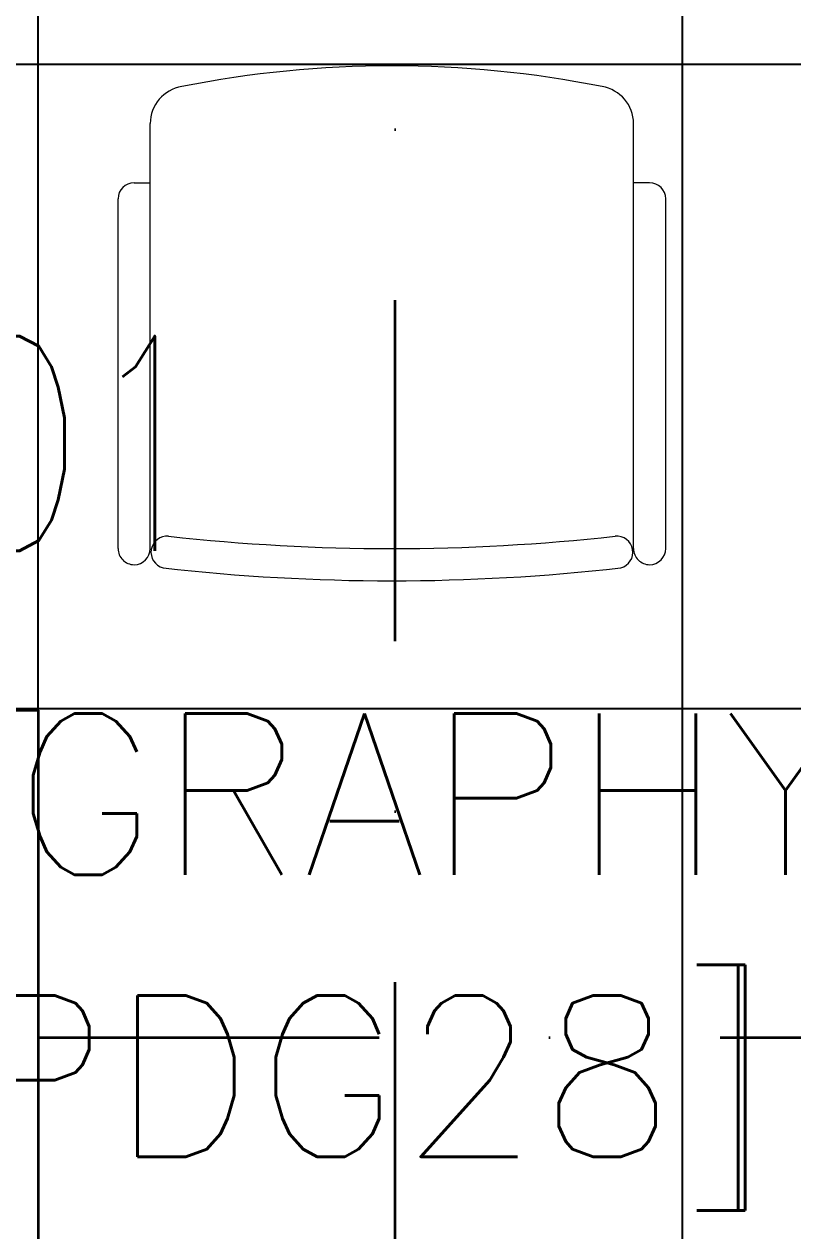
# Model space of a CAD drawing. Header units: inches. Extents: x -12418 to 183584, y -29325 to 19878.
# Drawn here: x 32987 to 33703, y -9486 to -8363 of the extents above; entities that cross this region are included whole.
import ezdxf
from ezdxf.enums import TextEntityAlignment as Align

# ---------------------------------------------------------------- set-up
doc = ezdxf.new("R2010")
doc.units = ezdxf.units.IN
doc.header["$LTSCALE"] = 25
doc.header["$MEASUREMENT"] = 0
doc.linetypes.add('DASHDOT', pattern=[25.4, 12.7, -6.35, 0, -6.35])
doc.layers.get('0').update_dxf_attribs({"color": 8})
for name, color, linetype, lineweight in [('00-Ground Floor$0$72_EGR_BASE_TEXT', 252, 'Continuous', 5), ('00-Ground Floor$0$LOADING', 253, 'Continuous', 5), ('E-LITE-CIRC-NUMB', 6, 'Continuous', 25), ('E-LITE-CLNG', 150, 'Continuous', 35), ('E-LITE-CLNG-CNDT', 6, 'DASHDOT', 35), ('E-LITE-CTRL', 6, 'Continuous', 25), ('E-LITE-IDEN', 6, 'Continuous', 25)]:
    doc.layers.add(name, color=color, linetype=linetype, lineweight=lineweight)
doc.layers.add('00-Ground Floor$0$False Ceiling', color=251, linetype='Continuous')
doc.styles.add('00-Ground Floor$0$SIMPLEX', font='SIMPLEX.shx', dxfattribs={"height": 150})
doc.styles.add('DC_Simplex', font='SIMPLEX.shx', dxfattribs={"width": 0.7})

# ---------------------------------------------------------------- blocks, each defined once
blk = doc.blocks.new('00-Ground Floor$0$GF21016-P')
at = {"layer": '00-Ground Floor$0$LOADING', "extrusion": (-1.24384e-09, -1.20261e-09, -1)}
for p, q in [((0.0128, 0.0179), (0.0128, 0.4136)), ((0.4628, 0.0179), (0.4628, 0.4136)), ((-0.0022, 0.3585), (0.0128, 0.3585)), ((0.4778, 0.3585), (0.4628, 0.3585)), ((-0.0172, 0.0179), (-0.0172, 0.3435)), ((0.4928, 0.0179), (0.4928, 0.3435)), ((0.4778, 0.0029), (0.4778, 0.0029))]:
    blk.add_line(p, q, dxfattribs=at)
for centre, radius, start, end in [((-0.2378, -0.5362), 1.0036, 78.7568, 101.2432), ((-0.0478, 0.4136), 0.035, 0, 80.6557), ((-0.4278, 0.4136), 0.035, 99.3443, 180), ((0.0022, 0.3435), 0.015, 0, 90), ((-0.4778, 0.3435), 0.015, 90, 180), ((-0.0284, 0.0145), 0.015, 284.3864, 95.5209), ((-0.2378, 1.8928), 1.8749, 263.6341, 276.3659), ((-0.4471, 0.0145), 0.015, 84.4791, 255.6136), ((0.0022, 0.0179), 0.015, 270, 0), ((0.0022, 0.0179), 0.015, 180, 270), ((-0.4778, 0.0179), 0.015, 270, 0), ((-0.4778, 0.0179), 0.015, 180, 270), ((-0.2378, 1.8734), 1.8855, 263.5119, 276.4881)]:
    blk.add_arc(centre, radius, start, end, dxfattribs=at)
blk = doc.blocks.new('00-Ground Floor$0$A$Ce9e1c4c3')
at = {"layer": '00-Ground Floor$0$False Ceiling', "color": 254, "linetype": 'Continuous'}
for p, q in [((-67000, -10217.4), (-67000, -7067.4)), ((-66400, -10217.4), (-66400, -7067.4)), ((-68550.5, -8400), (-64050.5, -8400)), ((-68550.5, -9000), (-64050.5, -9000))]:
    blk.add_line(p, q, dxfattribs=at)
blk = doc.blocks.new('00-Ground Floor')
at = {"layer": '00-Ground Floor$0$False Ceiling', "color": 254}
blk.add_blockref('00-Ground Floor$0$A$Ce9e1c4c3', (100000, 0), dxfattribs=at)
at = {"layer": '00-Ground Floor$0$LOADING', "color": 1, "extrusion": (-2.67576e-11, 2.24019e-05, 1), "xscale": -1000.000000000002, "yscale": 1000.000000000002, "zscale": -1000.000000000002, "rotation": 2.511235315694194e-05}
blk.add_blockref('00-Ground Floor$0$GF21016-P', (33567.2, -8868.9, -0.2), dxfattribs=at)
at = {"layer": '00-Ground Floor$0$72_EGR_BASE_TEXT', "char_height": 150, "attachment_point": 2, "style": '00-Ground Floor$0$SIMPLEX'}
for s, insert in [('ECHOCARDIOGRAPHY ULTRASOUND ', (33435.7, -9004.7)), ('[OPDG28]', (33192.3, -9267.3, 0))]:
    blk.add_mtext(s, dxfattribs=dict(at, insert=insert))
blk = doc.blocks.new('*U14')
blk.add_lwpolyline([(-300, 300), (-300, -300), (300, -300), (300, 300)], close=True)
blk.add_circle((0, 0), 45)
at = {"layer": 'E-LITE-CIRC-NUMB', "style": 'DC_Simplex', "width": 0.7, "flags": 8}
blk.add_attdef('CIRCUIT', text='', height=200, rotation=0, dxfattribs=at).set_placement((-473.9, 300), align=Align.RIGHT)
at = {"layer": 'E-LITE-CTRL', "style": 'DC_Simplex', "width": 0.7, "flags": 8}
blk.add_attdef('CONTROL', (1118.9, -935), '', height=200, rotation=360, dxfattribs=at)
at = {"layer": 'E-LITE-IDEN', "style": 'DC_Simplex', "width": 0.7, "flags": 8}
blk.add_attdef('TYPE', (-114.6, 448.6), '', height=200, rotation=360, dxfattribs=at)

msp = doc.modelspace()

# ---------------------------------------------------------------- linework, layer by layer
at = {"layer": 'E-LITE-CLNG-CNDT', "color": 1}
msp.add_lwpolyline([(34800, -11101.6), (34498.4, -10927.5, 0.131652), (34460.9, -10917.4), (33407.4, -10917.4, -0.414214), (33332.4, -10842.4), (33332.4, -7576.6, 0.414214), (33257.4, -7501.6), (33000, -7501.6)], format="xyb", dxfattribs=at)
at = {"layer": 'E-LITE-CLNG-CNDT'}
msp.add_lwpolyline([(33000, -9306.3), (34800, -9306.3)], dxfattribs=at)

# ---------------------------------------------------------------- block references
at = {"layer": 'E-LITE-CLNG'}
ref = msp.add_blockref('*U14', (32700, -9301.6), dxfattribs=dict(at, xscale=-1))
ref.add_attrib('TYPE', 'LD1', (32814.6, -8853.1), dxfattribs={"layer": 'E-LITE-IDEN', "height": 200, "rotation": 0, "style": 'DC_Simplex', "width": 0.7, "flags": 8})
at = {"layer": 'E-LITE-CLNG-CNDT', "color": 1}
msp.add_blockref('00-Ground Floor', (0, 0), dxfattribs=at)

doc.saveas('drawing.dxf')
